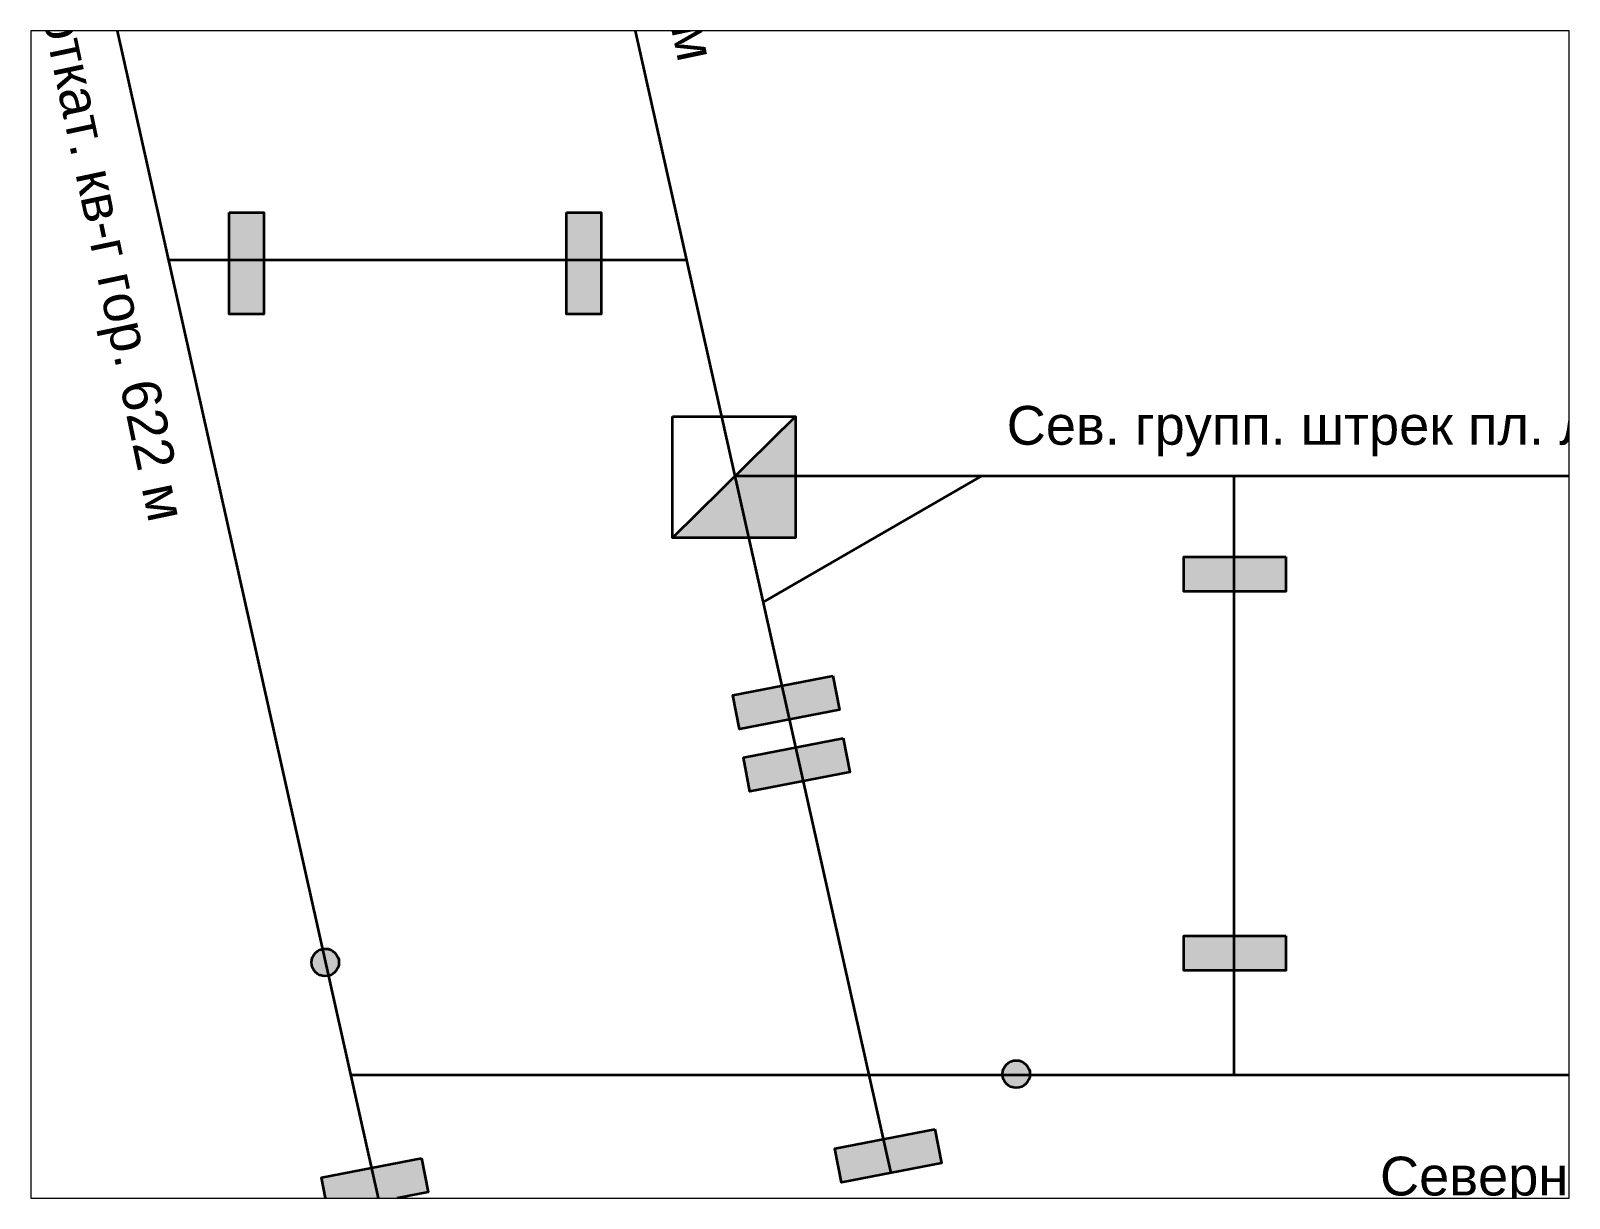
# Paper-space layout 'Layout1' of a CAD drawing. Header units: millimetres. Extents: x 26 to 231, y 20 to 176.
# The model-space entities are those that its viewports show. They can reach past a viewport. Long polylines and large blocks are cut down to what shows.
import ezdxf

# ---------------------------------------------------------------- set-up
doc = ezdxf.new("R2010")
doc.units = ezdxf.units.MM
doc.styles.get("Standard").update_dxf_attribs({"font": 'ARIALUNI.TTF'})

msp = doc.modelspace()

# ---------------------------------------------------------------- hatches: boundary and pattern name
at = {"lineweight": 35}
h = msp.add_hatch(color=256, dxfattribs=at)
h.paths.add_polyline_path([(231.38, 734.97), (244.79, 734.97), (244.79, 754.61), (231.38, 754.61)])
h.paths.add_polyline_path([(231.38, 715.25), (244.79, 715.25), (244.79, 734.97), (231.38, 734.97)])
h.paths.add_polyline_path([(100.96, 734.97), (114.36, 734.97), (114.36, 754.61), (100.96, 754.61)])
h.paths.add_polyline_path([(114.36, 734.97), (100.96, 734.97), (100.96, 715.25), (114.36, 715.25)])
h.paths.add_polyline_path([(283.99, 550.39), (270.59, 550.39), (270.59, 532.07), (283.99, 532.07)])
h.paths.add_polyline_path([(153.56, 550.39), (140.16, 550.39), (140.16, 532.07), (153.56, 532.07)])
h.paths.add_polyline_path([(140.16, 511.02), (153.56, 511.02), (153.56, 532.07), (140.16, 532.07)])
h.paths.add_polyline_path([(283.99, 532.07), (270.59, 532.07), (270.59, 511.02), (283.99, 511.02)])
h.paths.add_polyline_path([(195.19, 181.05), (198.12, 167.96), (217.04, 171.62), (214.49, 184.78)])
h.paths.add_polyline_path([(178.39, 164.14), (198.12, 167.96), (195.19, 181.05), (175.84, 177.31)])
h = msp.add_hatch(color=256, dxfattribs=at)
h.paths.add_polyline_path([(311.62, 424.62), (341, 424.62), (335.7, 448.34)])
h.paths.add_polyline_path([(359.17, 448.51), (335.87, 448.51), (335.7, 448.34), (341, 424.62), (359.17, 424.62)])
h.paths.add_polyline_path([(335.87, 448.51), (359.17, 448.51), (359.17, 471.47)])
for points in [[(528.58, 417.31), (509.29, 417.31), (509.29, 403.91), (528.58, 403.91)], [(548.65, 417.31), (528.58, 417.31), (528.58, 403.91), (548.65, 403.91)], [(373.58, 371.25), (353.8, 367.42), (356.73, 354.33), (376.12, 358.09)], [(353.8, 367.42), (334.93, 363.77), (337.47, 350.61), (356.73, 354.33)], [(377.6, 347.19), (359.12, 343.62), (362.05, 330.53), (380.15, 334.03)], [(359.12, 343.62), (338.95, 339.72), (341.5, 326.55), (362.05, 330.53)], [(528.58, 270.75), (509.29, 270.75), (509.29, 257.35), (528.58, 257.35)], [(548.65, 270.75), (528.58, 270.75), (528.58, 257.35), (548.65, 257.35)], [(393.01, 192.16), (374.31, 188.54), (376.85, 175.38), (395.94, 179.07)], [(412.96, 196.02), (393.01, 192.16), (395.94, 179.07), (415.5, 182.86)]]:
    msp.add_hatch(color=256).paths.add_polyline_path(points)
for points in [[(182.64, 260.47, 1), (172.03, 260.47, 1)], [(449.76, 217.32, 1), (439.15, 217.32, 1)]]:
    msp.add_hatch(color=256, dxfattribs=at).paths.add_polyline_path(points)

# ---------------------------------------------------------------- linework, layer by layer
for p, q in [((-32.39, 1198.28), (198.12, 167.96)), ((167.91, 1198.28), (395.94, 179.07)), ((116.66, 532.07), (316.96, 532.07)), ((359.17, 471.47), (311.62, 424.62)), ((335.66, 448.51), (1470.7, 448.51)), ((346.56, 399.75), (431.19, 448.51)), ((528.58, 448.51), (528.58, 217.08)), ((187.13, 217.08), (1470.7, 217.08))]:
    msp.add_line(p, q, dxfattribs=at)
for points in [[(140.16, 550.39), (153.56, 550.39), (153.56, 511.02), (140.16, 511.02)], [(270.59, 550.39), (283.99, 550.39), (283.99, 511.02), (270.59, 511.02)], [(311.62, 471.47), (359.17, 471.47), (359.17, 424.62), (311.62, 424.62)], [(548.65, 417.31), (548.65, 403.91), (509.29, 403.91), (509.29, 417.31)], [(373.58, 371.25), (376.12, 358.09), (337.47, 350.61), (334.93, 363.77)], [(377.6, 347.19), (380.15, 334.03), (341.5, 326.55), (338.95, 339.72)], [(548.65, 270.75), (548.65, 257.35), (509.29, 257.35), (509.29, 270.75)], [(412.96, 196.02), (415.5, 182.86), (376.85, 175.38), (374.31, 188.54)], [(214.49, 184.78), (217.04, 171.62), (178.39, 164.14), (175.84, 177.31)]]:
    msp.add_lwpolyline(points, close=True, dxfattribs=at)
for centre in [(177.33, 260.47), (444.46, 217.32)]:
    msp.add_circle(centre, 5.3, dxfattribs=at)

# ---------------------------------------------------------------- texts
for s, p in [('Вент. квершлаг гор. 622 м', (261.51, 856.36)), ('Главн. откат. кв-г гор. 622 м', (53.27, 695.45))]:
    msp.add_text(s, height=15, rotation=281.90436, dxfattribs=at).set_placement(p)
for s, p in [('Сев. групп. штрек пл. Л1', (440.76, 460.58)), ('Северный коренной штрек пл. Л1 гор. 622 м', (585.07, 170.38))]:
    msp.add_text(s, height=15, dxfattribs=at).set_placement(p)

psp = doc.layouts.get("Layout1")

# ---------------------------------------------------------------- viewports
at = {"layer": '0'}
psp.add_viewport(center=(128.5, 97.5), size=(205.6, 156), view_center_point=(360.85, 394.96), view_height=451.2727, dxfattribs=at)

doc.saveas('drawing.dxf')
